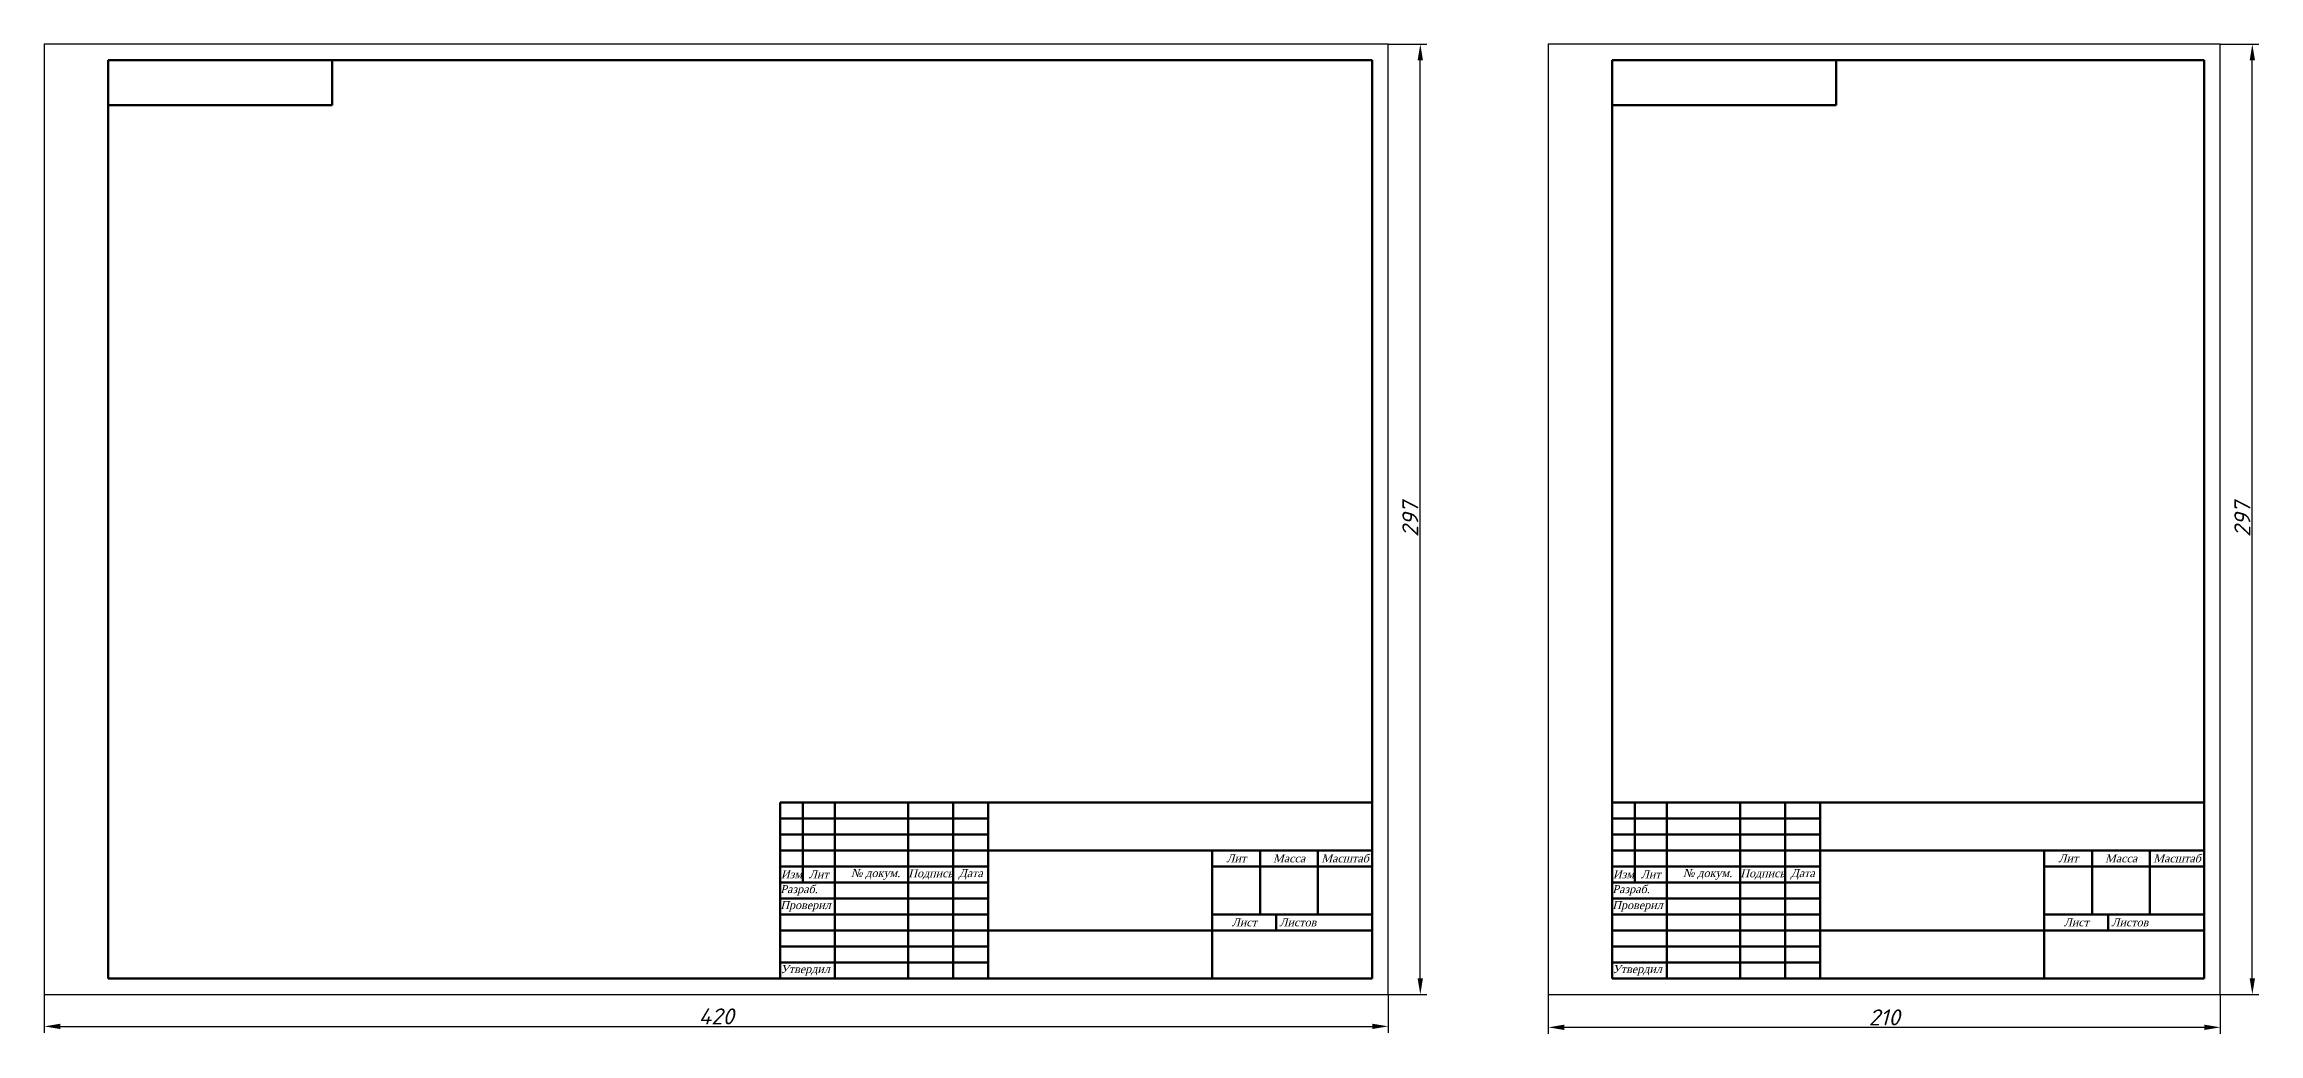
# Model space of a CAD drawing. Header units: millimetres. Extents: x -470 to 906, y -12 to 420.
# Drawn here: x -470 to 222, y -12 to 297 of the extents above; entities that cross this region are included whole.
import ezdxf

# ---------------------------------------------------------------- set-up
doc = ezdxf.new("R2010")
doc.units = ezdxf.units.MM
doc.layers.add('Основная сплошная', color=170, linetype='Continuous', lineweight=60)
doc.layers.add('Размеры', color=12, linetype='Continuous', lineweight=25)
doc.styles.add('Надписи', font='times.ttf', dxfattribs={"oblique": 15})
doc.styles.add('Размеры', font='romans.shx', dxfattribs={"oblique": 15, "height": 5})
doc.dimstyles.new('ISO-25', dxfattribs={"dimtxt": 5, "dimasz": 5, "dimexe": 2, "dimexo": 0, "dimtad": 1, "dimtoh": 1, "dimdec": 0, "dimdsep": 46, "dimtxsty": 'Размеры', "dimcen": 2.5, "dimadec": 0, "dimazin": 0, "dimtfac": 1, "dimtdec": 0, "dimtmove": 0, "dimatfit": 0, "dimfxl": 1, "dimarcsym": 0})

# ---------------------------------------------------------------- blocks, each defined once
blk = doc.blocks.new('*D1')
at = {"layer": 'Defpoints', "color": 0, "transparency": 16777216}
for p in [(0, 0), (210, 0), (210, -10.3)]:
    blk.add_point(p, dxfattribs=at)
at = {"layer": 'Размеры', "color": 0, "lineweight": -2, "transparency": 16777216}
for p, q in [((0, 0), (0, -12.3)), ((210, 0), (210, -12.3)), ((5, -10.3), (205, -10.3))]:
    blk.add_line(p, q, dxfattribs=at)
at = {"layer": 'Размеры', "color": 0, "transparency": 16777216}
for points in [[(5, -9.47), (5, -11.13), (0, -10.3)], [(205, -9.47), (205, -11.13), (210, -10.3)]]:
    blk.add_solid(points, dxfattribs=at)
at = {"layer": 'Размеры', "color": 0, "transparency": 16777216, "insert": (105, -7.18), "char_height": 5, "attachment_point": 5, "style": 'Размеры'}
blk.add_mtext('210', dxfattribs=at)
blk = doc.blocks.new('*D2')
at = {"layer": 'Defpoints', "color": 0, "transparency": 16777216}
for p in [(210, 297), (220, 297), (210, 0)]:
    blk.add_point(p, dxfattribs=at)
at = {"layer": 'Размеры', "color": 0, "lineweight": -2, "transparency": 16777216}
for p, q in [((210, 297), (222, 297)), ((220, 5), (220, 292)), ((210, 0), (222, 0))]:
    blk.add_line(p, q, dxfattribs=at)
at = {"layer": 'Размеры', "color": 0, "transparency": 16777216}
for points in [[(219.17, 292), (220.83, 292), (220, 297)], [(219.17, 5), (220.83, 5), (220, 0)]]:
    blk.add_solid(points, dxfattribs=at)
at = {"layer": 'Размеры', "color": 0, "transparency": 16777216, "insert": (216.88, 148.5), "char_height": 5, "attachment_point": 5, "rotation": 90, "style": 'Размеры'}
blk.add_mtext('297', dxfattribs=at)
blk = doc.blocks.new('*D5')
at = {"layer": 'Defpoints', "color": 0, "transparency": 16777216}
for p in [(-470, 0), (-50, 0), (-50, -10)]:
    blk.add_point(p, dxfattribs=at)
at = {"layer": 'Размеры', "color": 0, "lineweight": -2, "transparency": 16777216}
for p, q in [((-470, 0), (-470, -12)), ((-50, 0), (-50, -12)), ((-465, -10), (-55, -10))]:
    blk.add_line(p, q, dxfattribs=at)
at = {"layer": 'Размеры', "color": 0, "transparency": 16777216}
for points in [[(-465, -9.17), (-465, -10.83), (-470, -10)], [(-55, -9.17), (-55, -10.83), (-50, -10)]]:
    blk.add_solid(points, dxfattribs=at)
at = {"layer": 'Размеры', "color": 0, "transparency": 16777216, "insert": (-260, -6.88), "char_height": 5, "attachment_point": 5, "style": 'Размеры'}
blk.add_mtext('420', dxfattribs=at)
blk = doc.blocks.new('*D6')
at = {"layer": 'Defpoints', "color": 0, "transparency": 16777216}
for p in [(-50, 297), (-40, 297), (-50, 0)]:
    blk.add_point(p, dxfattribs=at)
at = {"layer": 'Размеры', "color": 0, "lineweight": -2, "transparency": 16777216}
for p, q in [((-50, 297), (-38, 297)), ((-40, 5), (-40, 292)), ((-50, 0), (-38, 0))]:
    blk.add_line(p, q, dxfattribs=at)
at = {"layer": 'Размеры', "color": 0, "transparency": 16777216}
for points in [[(-40.83, 292), (-39.17, 292), (-40, 297)], [(-40.83, 5), (-39.17, 5), (-40, 0)]]:
    blk.add_solid(points, dxfattribs=at)
at = {"layer": 'Размеры', "color": 0, "transparency": 16777216, "insert": (-43.13, 148.5), "char_height": 5, "attachment_point": 5, "rotation": 90, "style": 'Размеры'}
blk.add_mtext('297', dxfattribs=at)

msp = doc.modelspace()

# ---------------------------------------------------------------- linework, layer by layer
for p, q in [((-50, 297), (-470, 297)), ((-470, 297), (-470, 0)), ((-50, 0), (-50, 297)), ((210, 297), (0, 297)), ((0, 297), (0, 0)), ((210, 0), (210, 297)), ((0, 0), (210, 0)), ((-470, 0), (-50, 0))]:
    msp.add_line(p, q)
at = {"layer": 'Основная сплошная'}
for p, q in [((-450, 292), (-450, 5)), ((-450, 292), (-55, 292)), ((-380, 278), (-380, 292)), ((-55, 292), (-55, 5)), ((20, 292), (205, 292)), ((20, 292), (20, 5)), ((90, 278), (90, 292)), ((205, 292), (205, 5)), ((-450, 278), (-380, 278)), ((20, 278), (90, 278)), ((-240, 60), (-55, 60)), ((-240, 60), (-240, 5)), ((-233, 60), (-233, 35)), ((-223, 60), (-223, 5)), ((-200, 60), (-200, 5)), ((-186, 60), (-186, 5)), ((-175, 60), (-175, 5)), ((20, 60), (205, 60)), ((27, 60), (27, 35)), ((37, 60), (37, 5)), ((60, 60), (60, 5)), ((74, 60), (74, 5)), ((85, 60), (85, 5)), ((-240, 55), (-175, 55)), ((-240, 50), (-175, 50)), ((20, 55), (85, 55)), ((20, 50), (85, 50)), ((-240, 45), (-175, 45)), ((-175, 45), (-55, 45)), ((-105, 5), (-105, 45)), ((-90, 45), (-90, 25.08)), ((-72, 45), (-72, 25)), ((20, 45), (85, 45)), ((85, 45), (205, 45)), ((155, 5), (155, 45)), ((170, 45), (170, 25.08)), ((188, 45), (188, 25)), ((-240, 40), (-175, 40)), ((-240, 35), (-175, 35)), ((-55, 40), (-105, 40)), ((20, 40), (85, 40)), ((20, 35), (85, 35)), ((205, 40), (155, 40)), ((-240, 30), (-175, 30)), ((20, 30), (85, 30)), ((-240, 25), (-175, 25)), ((-55, 25), (-105, 25)), ((-85, 20), (-85, 25)), ((20, 25), (85, 25)), ((205, 25), (155, 25)), ((175, 20), (175, 25)), ((-240, 20), (-175, 20)), ((-240, 15), (-175, 15)), ((-175, 20), (-55, 20)), ((20, 20), (85, 20)), ((20, 15), (85, 15)), ((85, 20), (205, 20)), ((-240, 10), (-175, 10)), ((20, 10), (85, 10)), ((-55, 5), (-450, 5)), ((205, 5), (20, 5))]:
    msp.add_line(p, q, dxfattribs=at)

# ---------------------------------------------------------------- texts
at = {"char_height": 2.5, "style": 'Надписи'}
for s, width, insert, attachment_point in [('Лит', 15, (-97.5, 42.5), 5), ('Масса', 18, (-81, 42.5), 5), ('Масштаб', 17, (-63.5, 42.5), 5), ('Лит', 15, (162.5, 42.5), 5), ('Масса', 18, (179, 42.5), 5), ('Масштаб', 17, (196.5, 42.5), 5), ('Изм', 7, (-236.5, 37.5), 5), ('Лит', 10, (-228, 37.5), 5), ('\\pi-7.5,l10,t10;№ докум.', 23, (-211.5, 37.5), 5), ('Подпись', 14, (-193, 37.5), 5), ('Дата', 11, (-180.5, 37.5), 5), ('Изм', 7, (23.5, 37.5), 5), ('Лит', 10, (32, 37.5), 5), ('\\pi-7.5,l10,t10;№ докум.', 23, (48.5, 37.5), 5), ('Подпись', 14, (67, 37.5), 5), ('Дата', 11, (79.5, 37.5), 5), ('Проверил', 17, (-240, 27.5), 4), ('Разраб.', 17, (-240, 32.5), 4), ('Проверил', 17, (20, 27.5), 4), ('Разраб.', 17, (20, 32.5), 4), ('Лист', 20, (-95, 22.5), 5), (' Листов', 30, (-85, 22.5), 4), ('Лист', 20, (165, 22.5), 5), (' Листов', 30, (175, 22.5), 4), ('Утвердил', 17, (-240, 7.5), 4), ('Утвердил', 17, (20, 7.5), 4)]:
    msp.add_mtext_dynamic_manual_height_columns(s, width=width, gutter_width=12.5, heights=[0], dxfattribs=dict(at, insert=insert, attachment_point=attachment_point))

# ---------------------------------------------------------------- dimensions: what is measured, and where the dimension line sits
at = {"layer": 'Размеры'}
dim = msp.add_linear_dim(base=(-40, 297), p1=(-50, 0), p2=(-50, 297), angle=90, dimstyle='ISO-25', dxfattribs=at)
dim.commit()
dim.dimension.update_dxf_attribs({"geometry": '*D6', "text_midpoint": (-43.13, 148.5)})
dim = msp.add_aligned_dim(p1=(210, 0), p2=(210, 297), distance=-10, dimstyle='ISO-25', dxfattribs=at)
dim.commit()
dim.dimension.update_dxf_attribs({"geometry": '*D2', "text_midpoint": (216.88, 148.5)})
for base, p1, p2, picture, middle in [((210, -10.3), (0, 0), (210, 0), '*D1', (105, -7.18)), ((-50, -10), (-470, 0), (-50, 0), '*D5', (-260, -6.88))]:
    dim = msp.add_linear_dim(base=base, p1=p1, p2=p2, dimstyle='ISO-25', dxfattribs=at)
    dim.commit()
    dim.dimension.update_dxf_attribs({"geometry": picture, "text_midpoint": middle})

doc.saveas('drawing.dxf')
